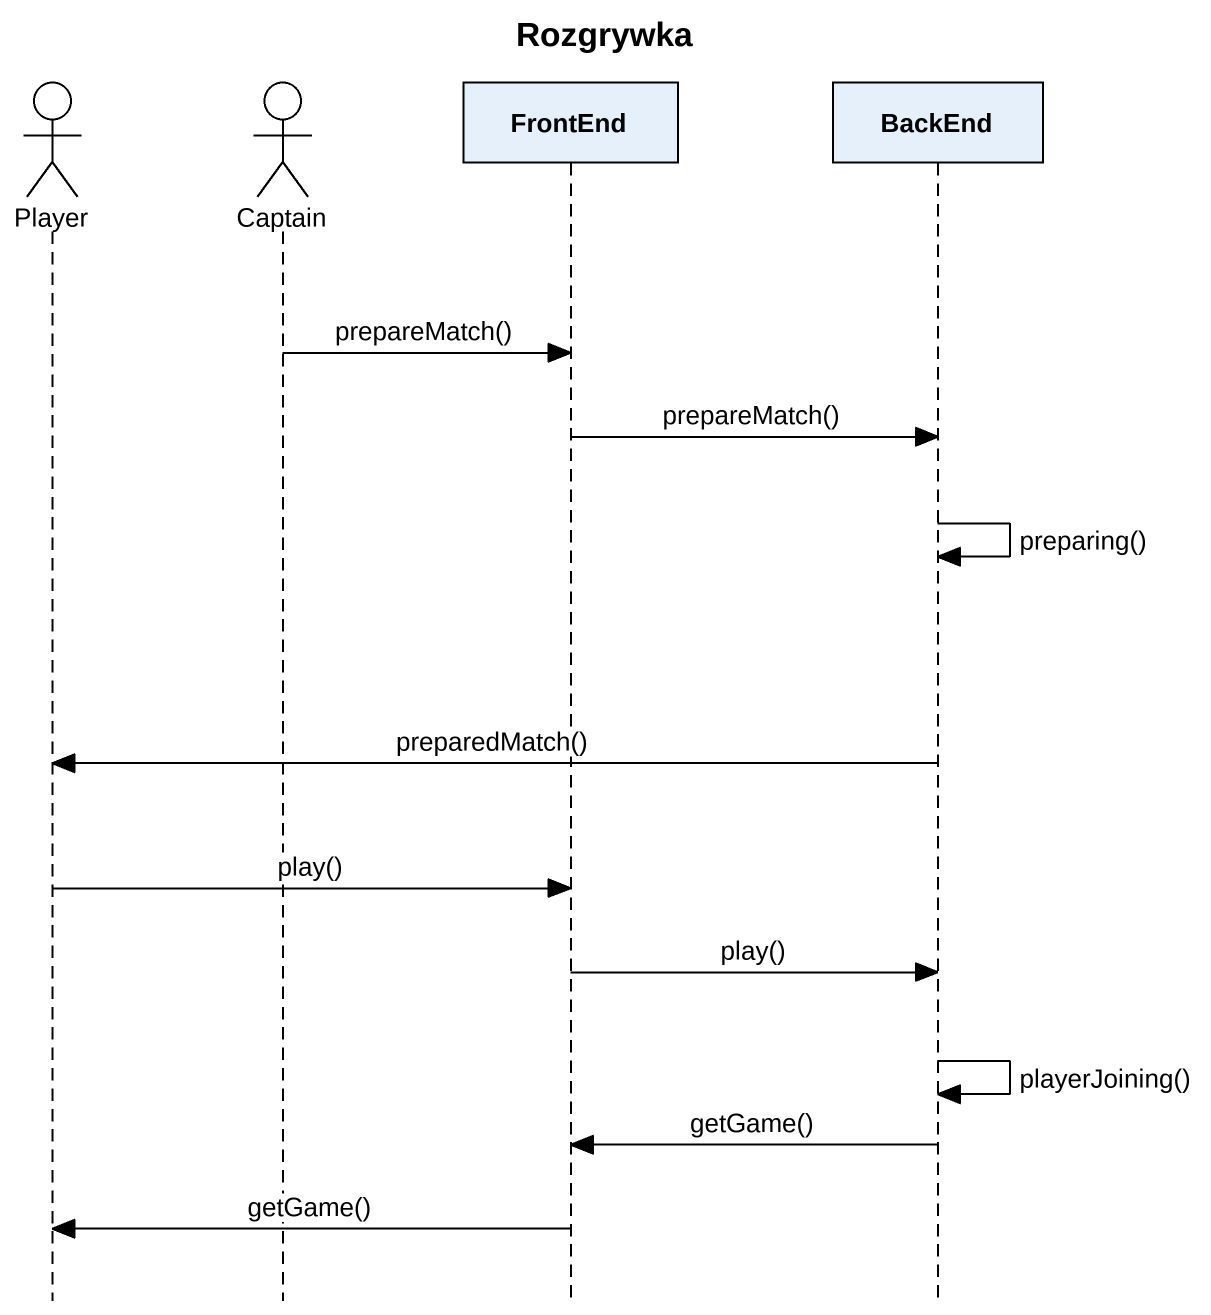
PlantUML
@startuml
title Rozgrywka
hide footbox
actor Player
actor Captain
participant FrontEnd
participant BackEnd

Captain -> FrontEnd : prepareMatch()
FrontEnd -> BackEnd : prepareMatch()
BackEnd -> BackEnd : preparing()
BackEnd -> Player : preparedMatch()
Player -> FrontEnd : play()
FrontEnd -> BackEnd : play()
BackEnd -> BackEnd : playerJoining()
BackEnd -> FrontEnd : getGame()
FrontEnd -> Player : getGame()
@enduml
